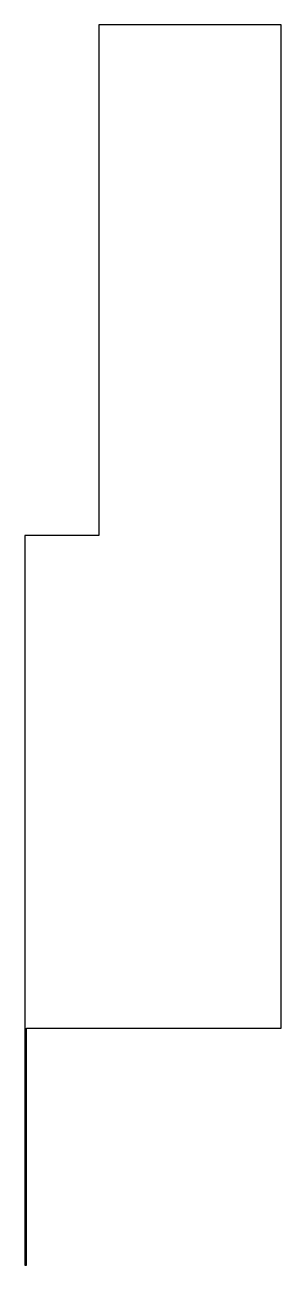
# Model space of a CAD drawing. Header units: millimetres. Extents: x -33.4 to -19.4, y -42.7 to 25.3.
import ezdxf

# ---------------------------------------------------------------- set-up
doc = ezdxf.new("R2010")
doc.units = ezdxf.units.MM
doc.layers.add('OuterContour', color=3, linetype='Continuous')

msp = doc.modelspace()

# ---------------------------------------------------------------- linework, layer by layer
at = {"layer": 'OuterContour'}
msp.add_lwpolyline([(-33.434, -42.71), (-33.334, -42.71), (-33.334, -29.71), (-19.374, -29.71), (-19.374, 25.29), (-29.374, 25.29), (-29.374, -2.71), (-33.434, -2.71)], close=True, dxfattribs=at)

doc.saveas('drawing.dxf')
